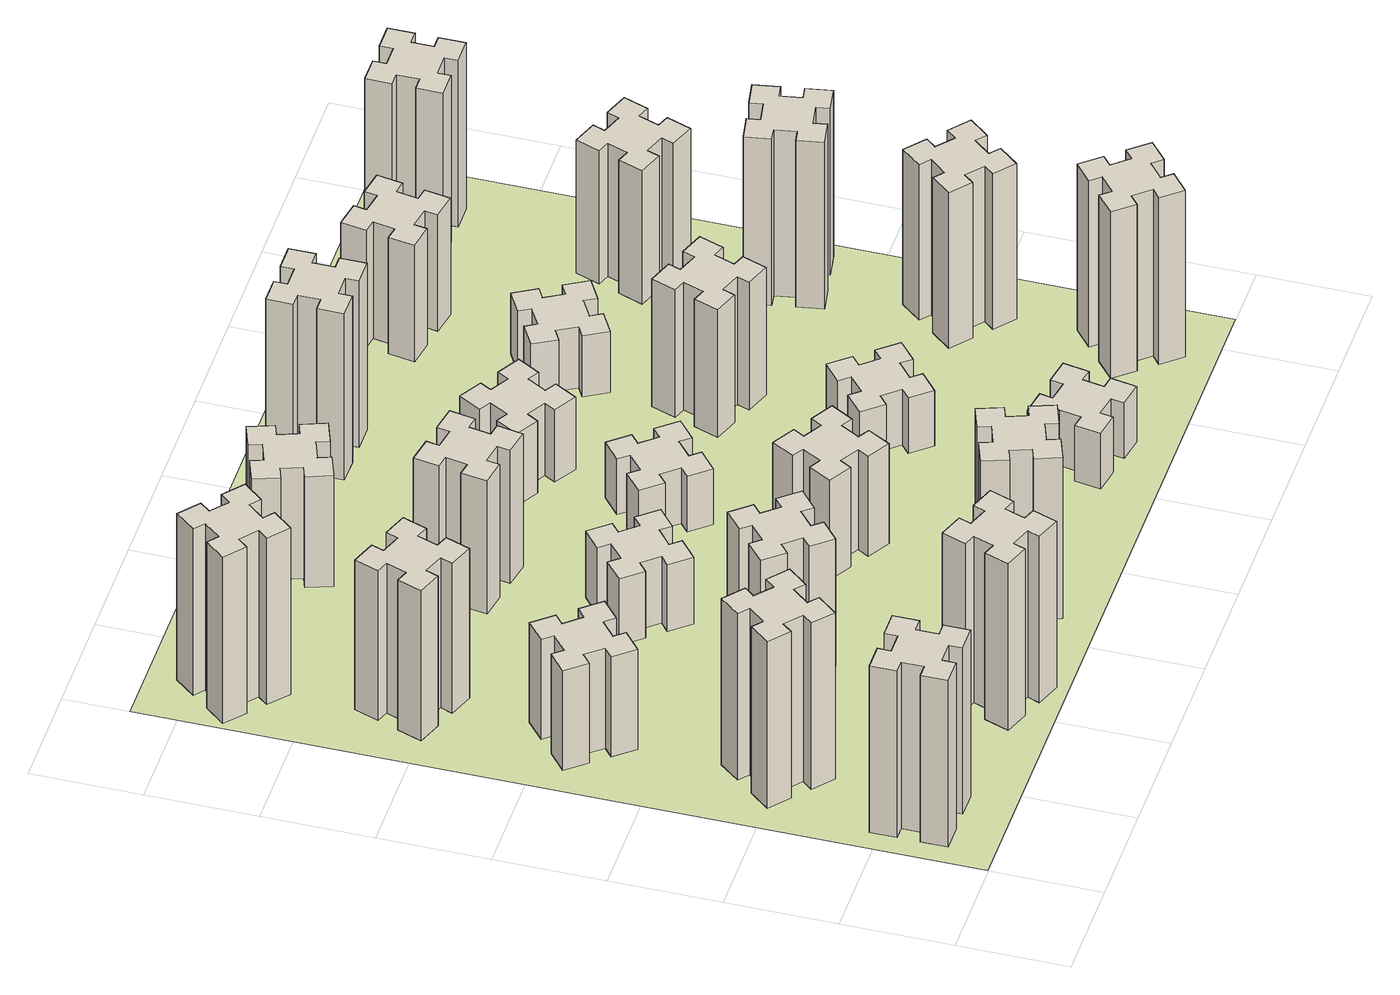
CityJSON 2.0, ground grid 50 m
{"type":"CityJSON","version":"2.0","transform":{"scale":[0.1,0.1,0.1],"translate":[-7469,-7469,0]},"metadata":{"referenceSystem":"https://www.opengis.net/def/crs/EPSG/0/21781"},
"CityObjects":{
"building1":{"type":"Building","attributes":{"class":"1000","function":"1000","usage":"1000","yearOfConstruction":2016,"roofType":"1000","measuredHeight":90,"storeysAboveGround":30,"storeysBelowGround":0},"geometry":[{"type":"Solid","lod":"1","boundaries":[[[[0,1,2,3,4,5,6,7,8,9,10,11,12,13,14,15,16,17,18,19]],[[17,16,20,21]],[[16,15,22,20]],[[15,14,23,22]],[[14,13,24,23]],[[13,12,25,24]],[[12,11,26,25]],[[11,10,27,26]],[[10,9,28,27]],[[9,8,29,28]],[[8,7,30,29]],[[7,6,31,30]],[[6,5,32,31]],[[5,4,33,32]],[[4,3,34,33]],[[3,2,35,34]],[[2,1,36,35]],[[1,0,37,36]],[[0,19,38,37]],[[19,18,39,38]],[[18,17,21,39]],[[24,25,26,27,28,29,30,31,32,33,34,35,36,37,38,39,21,20,22,23]]]]}]},
"building2":{"type":"Building","attributes":{"class":"1000","function":"1000","usage":"1000","yearOfConstruction":2016,"roofType":"1000","measuredHeight":90,"storeysAboveGround":30,"storeysBelowGround":0},"geometry":[{"type":"Solid","lod":"1","boundaries":[[[[40,41,42,43,44,45,46,47,48,49,50,51,52,53,54,55,56,57,58,59]],[[57,56,60,61]],[[56,55,62,60]],[[55,54,63,62]],[[54,53,64,63]],[[53,52,65,64]],[[52,51,66,65]],[[51,50,67,66]],[[50,49,68,67]],[[49,48,69,68]],[[48,47,70,69]],[[47,46,71,70]],[[46,45,72,71]],[[45,44,73,72]],[[44,43,74,73]],[[43,42,75,74]],[[42,41,76,75]],[[41,40,77,76]],[[40,59,78,77]],[[59,58,79,78]],[[58,57,61,79]],[[64,65,66,67,68,69,70,71,72,73,74,75,76,77,78,79,61,60,62,63]]]]}]},
"building3":{"type":"Building","attributes":{"class":"1000","function":"1000","usage":"1000","yearOfConstruction":2016,"roofType":"1000","measuredHeight":54,"storeysAboveGround":30,"storeysBelowGround":0},"geometry":[{"type":"Solid","lod":"1","boundaries":[[[[80,81,82,83,84,85,86,87,88,89,90,91,92,93,94,95,96,97,98,99]],[[97,96,100,101]],[[96,95,102,100]],[[95,94,103,102]],[[94,93,104,103]],[[93,92,105,104]],[[92,91,106,105]],[[91,90,107,106]],[[90,89,108,107]],[[89,88,109,108]],[[88,87,110,109]],[[87,86,111,110]],[[86,85,112,111]],[[85,84,113,112]],[[84,83,114,113]],[[83,82,115,114]],[[82,81,116,115]],[[81,80,117,116]],[[80,99,118,117]],[[99,98,119,118]],[[98,97,101,119]],[[104,105,106,107,108,109,110,111,112,113,114,115,116,117,118,119,101,100,102,103]]]]}]},
"building4":{"type":"Building","attributes":{"class":"1000","function":"1000","usage":"1000","yearOfConstruction":2016,"roofType":"1000","measuredHeight":81,"storeysAboveGround":30,"storeysBelowGround":0},"geometry":[{"type":"Solid","lod":"1","boundaries":[[[[120,121,122,123,124,125,126,127,128,129,130,131,132,133,134,135,136,137,138,139]],[[137,136,140,141]],[[136,135,142,140]],[[135,134,143,142]],[[134,133,144,143]],[[133,132,145,144]],[[132,131,146,145]],[[131,130,147,146]],[[130,129,148,147]],[[129,128,149,148]],[[128,127,150,149]],[[127,126,151,150]],[[126,125,152,151]],[[125,124,153,152]],[[124,123,154,153]],[[123,122,155,154]],[[122,121,156,155]],[[121,120,157,156]],[[120,139,158,157]],[[139,138,159,158]],[[138,137,141,159]],[[144,145,146,147,148,149,150,151,152,153,154,155,156,157,158,159,141,140,142,143]]]]}]},
"building5":{"type":"Building","attributes":{"class":"1000","function":"1000","usage":"1000","yearOfConstruction":2016,"roofType":"1000","measuredHeight":90,"storeysAboveGround":30,"storeysBelowGround":0},"geometry":[{"type":"Solid","lod":"1","boundaries":[[[[160,161,162,163,164,165,166,167,168,169,170,171,172,173,174,175,176,177,178,179]],[[177,176,180,181]],[[176,175,182,180]],[[175,174,183,182]],[[174,173,184,183]],[[173,172,185,184]],[[172,171,186,185]],[[171,170,187,186]],[[170,169,188,187]],[[169,168,189,188]],[[168,167,190,189]],[[167,166,191,190]],[[166,165,192,191]],[[165,164,193,192]],[[164,163,194,193]],[[163,162,195,194]],[[162,161,196,195]],[[161,160,197,196]],[[160,179,198,197]],[[179,178,199,198]],[[178,177,181,199]],[[184,185,186,187,188,189,190,191,192,193,194,195,196,197,198,199,181,180,182,183]]]]}]},
"building6":{"type":"Building","attributes":{"class":"1000","function":"1000","usage":"1000","yearOfConstruction":2016,"roofType":"1000","measuredHeight":90,"storeysAboveGround":30,"storeysBelowGround":0},"geometry":[{"type":"Solid","lod":"1","boundaries":[[[[200,201,202,203,204,205,206,207,208,209,210,211,212,213,214,215,216,217,218,219]],[[217,216,220,221]],[[216,215,222,220]],[[215,214,223,222]],[[214,213,224,223]],[[213,212,225,224]],[[212,211,226,225]],[[211,210,227,226]],[[210,209,228,227]],[[209,208,229,228]],[[208,207,230,229]],[[207,206,231,230]],[[206,205,232,231]],[[205,204,233,232]],[[204,203,234,233]],[[203,202,235,234]],[[202,201,236,235]],[[201,200,237,236]],[[200,219,238,237]],[[219,218,239,238]],[[218,217,221,239]],[[224,225,226,227,228,229,230,231,232,233,234,235,236,237,238,239,221,220,222,223]]]]}]},
"building7":{"type":"Building","attributes":{"class":"1000","function":"1000","usage":"1000","yearOfConstruction":2016,"roofType":"1000","measuredHeight":69,"storeysAboveGround":30,"storeysBelowGround":0},"geometry":[{"type":"Solid","lod":"1","boundaries":[[[[240,241,242,243,244,245,246,247,248,249,250,251,252,253,254,255,256,257,258,259]],[[257,256,260,261]],[[256,255,262,260]],[[255,254,263,262]],[[254,253,264,263]],[[253,252,265,264]],[[252,251,266,265]],[[251,250,267,266]],[[250,249,268,267]],[[249,248,269,268]],[[248,247,270,269]],[[247,246,271,270]],[[246,245,272,271]],[[245,244,273,272]],[[244,243,274,273]],[[243,242,275,274]],[[242,241,276,275]],[[241,240,277,276]],[[240,259,278,277]],[[259,258,279,278]],[[258,257,261,279]],[[264,265,266,267,268,269,270,271,272,273,274,275,276,277,278,279,261,260,262,263]]]]}]},
"building8":{"type":"Building","attributes":{"class":"1000","function":"1000","usage":"1000","yearOfConstruction":2016,"roofType":"1000","measuredHeight":36,"storeysAboveGround":30,"storeysBelowGround":0},"geometry":[{"type":"Solid","lod":"1","boundaries":[[[[280,281,282,283,284,285,286,287,288,289,290,291,292,293,294,295,296,297,298,299]],[[297,296,300,301]],[[296,295,302,300]],[[295,294,303,302]],[[294,293,304,303]],[[293,292,305,304]],[[292,291,306,305]],[[291,290,307,306]],[[290,289,308,307]],[[289,288,309,308]],[[288,287,310,309]],[[287,286,311,310]],[[286,285,312,311]],[[285,284,313,312]],[[284,283,314,313]],[[283,282,315,314]],[[282,281,316,315]],[[281,280,317,316]],[[280,299,318,317]],[[299,298,319,318]],[[298,297,301,319]],[[304,305,306,307,308,309,310,311,312,313,314,315,316,317,318,319,301,300,302,303]]]]}]},
"building9":{"type":"Building","attributes":{"class":"1000","function":"1000","usage":"1000","yearOfConstruction":2016,"roofType":"1000","measuredHeight":87,"storeysAboveGround":30,"storeysBelowGround":0},"geometry":[{"type":"Solid","lod":"1","boundaries":[[[[320,321,322,323,324,325,326,327,328,329,330,331,332,333,334,335,336,337,338,339]],[[337,336,340,341]],[[336,335,342,340]],[[335,334,343,342]],[[334,333,344,343]],[[333,332,345,344]],[[332,331,346,345]],[[331,330,347,346]],[[330,329,348,347]],[[329,328,349,348]],[[328,327,350,349]],[[327,326,351,350]],[[326,325,352,351]],[[325,324,353,352]],[[324,323,354,353]],[[323,322,355,354]],[[322,321,356,355]],[[321,320,357,356]],[[320,339,358,357]],[[339,338,359,358]],[[338,337,341,359]],[[344,345,346,347,348,349,350,351,352,353,354,355,356,357,358,359,341,340,342,343]]]]}]},
"building10":{"type":"Building","attributes":{"class":"1000","function":"1000","usage":"1000","yearOfConstruction":2016,"roofType":"1000","measuredHeight":72,"storeysAboveGround":30,"storeysBelowGround":0},"geometry":[{"type":"Solid","lod":"1","boundaries":[[[[360,361,362,363,364,365,366,367,368,369,370,371,372,373,374,375,376,377,378,379]],[[377,376,380,381]],[[376,375,382,380]],[[375,374,383,382]],[[374,373,384,383]],[[373,372,385,384]],[[372,371,386,385]],[[371,370,387,386]],[[370,369,388,387]],[[369,368,389,388]],[[368,367,390,389]],[[367,366,391,390]],[[366,365,392,391]],[[365,364,393,392]],[[364,363,394,393]],[[363,362,395,394]],[[362,361,396,395]],[[361,360,397,396]],[[360,379,398,397]],[[379,378,399,398]],[[378,377,381,399]],[[384,385,386,387,388,389,390,391,392,393,394,395,396,397,398,399,381,380,382,383]]]]}]},
"building11":{"type":"Building","attributes":{"class":"1000","function":"1000","usage":"1000","yearOfConstruction":2016,"roofType":"1000","measuredHeight":60,"storeysAboveGround":30,"storeysBelowGround":0},"geometry":[{"type":"Solid","lod":"1","boundaries":[[[[400,401,402,403,404,405,406,407,408,409,410,411,412,413,414,415,416,417,418,419]],[[417,416,420,421]],[[416,415,422,420]],[[415,414,423,422]],[[414,413,424,423]],[[413,412,425,424]],[[412,411,426,425]],[[411,410,427,426]],[[410,409,428,427]],[[409,408,429,428]],[[408,407,430,429]],[[407,406,431,430]],[[406,405,432,431]],[[405,404,433,432]],[[404,403,434,433]],[[403,402,435,434]],[[402,401,436,435]],[[401,400,437,436]],[[400,419,438,437]],[[419,418,439,438]],[[418,417,421,439]],[[424,425,426,427,428,429,430,431,432,433,434,435,436,437,438,439,421,420,422,423]]]]}]},
"building12":{"type":"Building","attributes":{"class":"1000","function":"1000","usage":"1000","yearOfConstruction":2016,"roofType":"1000","measuredHeight":54,"storeysAboveGround":30,"storeysBelowGround":0},"geometry":[{"type":"Solid","lod":"1","boundaries":[[[[440,441,442,443,444,445,446,447,448,449,450,451,452,453,454,455,456,457,458,459]],[[457,456,460,461]],[[456,455,462,460]],[[455,454,463,462]],[[454,453,464,463]],[[453,452,465,464]],[[452,451,466,465]],[[451,450,467,466]],[[450,449,468,467]],[[449,448,469,468]],[[448,447,470,469]],[[447,446,471,470]],[[446,445,472,471]],[[445,444,473,472]],[[444,443,474,473]],[[443,442,475,474]],[[442,441,476,475]],[[441,440,477,476]],[[440,459,478,477]],[[459,458,479,478]],[[458,457,461,479]],[[464,465,466,467,468,469,470,471,472,473,474,475,476,477,478,479,461,460,462,463]]]]}]},
"building13":{"type":"Building","attributes":{"class":"1000","function":"1000","usage":"1000","yearOfConstruction":2016,"roofType":"1000","measuredHeight":30,"storeysAboveGround":30,"storeysBelowGround":0},"geometry":[{"type":"Solid","lod":"1","boundaries":[[[[480,481,482,483,484,485,486,487,488,489,490,491,492,493,494,495,496,497,498,499]],[[497,496,500,501]],[[496,495,502,500]],[[495,494,503,502]],[[494,493,504,503]],[[493,492,505,504]],[[492,491,506,505]],[[491,490,507,506]],[[490,489,508,507]],[[489,488,509,508]],[[488,487,510,509]],[[487,486,511,510]],[[486,485,512,511]],[[485,484,513,512]],[[484,483,514,513]],[[483,482,515,514]],[[482,481,516,515]],[[481,480,517,516]],[[480,499,518,517]],[[499,498,519,518]],[[498,497,501,519]],[[504,505,506,507,508,509,510,511,512,513,514,515,516,517,518,519,501,500,502,503]]]]}]},
"building14":{"type":"Building","attributes":{"class":"1000","function":"1000","usage":"1000","yearOfConstruction":2016,"roofType":"1000","measuredHeight":39,"storeysAboveGround":30,"storeysBelowGround":0},"geometry":[{"type":"Solid","lod":"1","boundaries":[[[[520,521,522,523,524,525,526,527,528,529,530,531,532,533,534,535,536,537,538,539]],[[537,536,540,541]],[[536,535,542,540]],[[535,534,543,542]],[[534,533,544,543]],[[533,532,545,544]],[[532,531,546,545]],[[531,530,547,546]],[[530,529,548,547]],[[529,528,549,548]],[[528,527,550,549]],[[527,526,551,550]],[[526,525,552,551]],[[525,524,553,552]],[[524,523,554,553]],[[523,522,555,554]],[[522,521,556,555]],[[521,520,557,556]],[[520,539,558,557]],[[539,538,559,558]],[[538,537,541,559]],[[544,545,546,547,548,549,550,551,552,553,554,555,556,557,558,559,541,540,542,543]]]]}]},
"building15":{"type":"Building","attributes":{"class":"1000","function":"1000","usage":"1000","yearOfConstruction":2016,"roofType":"1000","measuredHeight":30,"storeysAboveGround":30,"storeysBelowGround":0},"geometry":[{"type":"Solid","lod":"1","boundaries":[[[[560,561,562,563,564,565,566,567,568,569,570,571,572,573,574,575,576,577,578,579]],[[577,576,580,581]],[[576,575,582,580]],[[575,574,583,582]],[[574,573,584,583]],[[573,572,585,584]],[[572,571,586,585]],[[571,570,587,586]],[[570,569,588,587]],[[569,568,589,588]],[[568,567,590,589]],[[567,566,591,590]],[[566,565,592,591]],[[565,564,593,592]],[[564,563,594,593]],[[563,562,595,594]],[[562,561,596,595]],[[561,560,597,596]],[[560,579,598,597]],[[579,578,599,598]],[[578,577,581,599]],[[584,585,586,587,588,589,590,591,592,593,594,595,596,597,598,599,581,580,582,583]]]]}]},
"building16":{"type":"Building","attributes":{"class":"1000","function":"1000","usage":"1000","yearOfConstruction":2016,"roofType":"1000","measuredHeight":90,"storeysAboveGround":30,"storeysBelowGround":0},"geometry":[{"type":"Solid","lod":"1","boundaries":[[[[600,601,602,603,604,605,606,607,608,609,610,611,612,613,614,615,616,617,618,619]],[[617,616,620,621]],[[616,615,622,620]],[[615,614,623,622]],[[614,613,624,623]],[[613,612,625,624]],[[612,611,626,625]],[[611,610,627,626]],[[610,609,628,627]],[[609,608,629,628]],[[608,607,630,629]],[[607,606,631,630]],[[606,605,632,631]],[[605,604,633,632]],[[604,603,634,633]],[[603,602,635,634]],[[602,601,636,635]],[[601,600,637,636]],[[600,619,638,637]],[[619,618,639,638]],[[618,617,621,639]],[[624,625,626,627,628,629,630,631,632,633,634,635,636,637,638,639,621,620,622,623]]]]}]},
"building17":{"type":"Building","attributes":{"class":"1000","function":"1000","usage":"1000","yearOfConstruction":2016,"roofType":"1000","measuredHeight":30,"storeysAboveGround":30,"storeysBelowGround":0},"geometry":[{"type":"Solid","lod":"1","boundaries":[[[[640,641,642,643,644,645,646,647,648,649,650,651,652,653,654,655,656,657,658,659]],[[657,656,660,661]],[[656,655,662,660]],[[655,654,663,662]],[[654,653,664,663]],[[653,652,665,664]],[[652,651,666,665]],[[651,650,667,666]],[[650,649,668,667]],[[649,648,669,668]],[[648,647,670,669]],[[647,646,671,670]],[[646,645,672,671]],[[645,644,673,672]],[[644,643,674,673]],[[643,642,675,674]],[[642,641,676,675]],[[641,640,677,676]],[[640,659,678,677]],[[659,658,679,678]],[[658,657,661,679]],[[664,665,666,667,668,669,670,671,672,673,674,675,676,677,678,679,661,660,662,663]]]]}]},
"building18":{"type":"Building","attributes":{"class":"1000","function":"1000","usage":"1000","yearOfConstruction":2016,"roofType":"1000","measuredHeight":69,"storeysAboveGround":30,"storeysBelowGround":0},"geometry":[{"type":"Solid","lod":"1","boundaries":[[[[680,681,682,683,684,685,686,687,688,689,690,691,692,693,694,695,696,697,698,699]],[[697,696,700,701]],[[696,695,702,700]],[[695,694,703,702]],[[694,693,704,703]],[[693,692,705,704]],[[692,691,706,705]],[[691,690,707,706]],[[690,689,708,707]],[[689,688,709,708]],[[688,687,710,709]],[[687,686,711,710]],[[686,685,712,711]],[[685,684,713,712]],[[684,683,714,713]],[[683,682,715,714]],[[682,681,716,715]],[[681,680,717,716]],[[680,699,718,717]],[[699,698,719,718]],[[698,697,701,719]],[[704,705,706,707,708,709,710,711,712,713,714,715,716,717,718,719,701,700,702,703]]]]}]},
"building19":{"type":"Building","attributes":{"class":"1000","function":"1000","usage":"1000","yearOfConstruction":2016,"roofType":"1000","measuredHeight":33,"storeysAboveGround":30,"storeysBelowGround":0},"geometry":[{"type":"Solid","lod":"1","boundaries":[[[[720,721,722,723,724,725,726,727,728,729,730,731,732,733,734,735,736,737,738,739]],[[737,736,740,741]],[[736,735,742,740]],[[735,734,743,742]],[[734,733,744,743]],[[733,732,745,744]],[[732,731,746,745]],[[731,730,747,746]],[[730,729,748,747]],[[729,728,749,748]],[[728,727,750,749]],[[727,726,751,750]],[[726,725,752,751]],[[725,724,753,752]],[[724,723,754,753]],[[723,722,755,754]],[[722,721,756,755]],[[721,720,757,756]],[[720,739,758,757]],[[739,738,759,758]],[[738,737,741,759]],[[744,745,746,747,748,749,750,751,752,753,754,755,756,757,758,759,741,740,742,743]]]]}]},
"building20":{"type":"Building","attributes":{"class":"1000","function":"1000","usage":"1000","yearOfConstruction":2016,"roofType":"1000","measuredHeight":90,"storeysAboveGround":30,"storeysBelowGround":0},"geometry":[{"type":"Solid","lod":"1","boundaries":[[[[760,761,762,763,764,765,766,767,768,769,770,771,772,773,774,775,776,777,778,779]],[[777,776,780,781]],[[776,775,782,780]],[[775,774,783,782]],[[774,773,784,783]],[[773,772,785,784]],[[772,771,786,785]],[[771,770,787,786]],[[770,769,788,787]],[[769,768,789,788]],[[768,767,790,789]],[[767,766,791,790]],[[766,765,792,791]],[[765,764,793,792]],[[764,763,794,793]],[[763,762,795,794]],[[762,761,796,795]],[[761,760,797,796]],[[760,779,798,797]],[[779,778,799,798]],[[778,777,781,799]],[[784,785,786,787,788,789,790,791,792,793,794,795,796,797,798,799,781,780,782,783]]]]}]},
"building21":{"type":"Building","attributes":{"class":"1000","function":"1000","usage":"1000","yearOfConstruction":2016,"roofType":"1000","measuredHeight":63,"storeysAboveGround":30,"storeysBelowGround":0},"geometry":[{"type":"Solid","lod":"1","boundaries":[[[[800,801,802,803,804,805,806,807,808,809,810,811,812,813,814,815,816,817,818,819]],[[817,816,820,821]],[[816,815,822,820]],[[815,814,823,822]],[[814,813,824,823]],[[813,812,825,824]],[[812,811,826,825]],[[811,810,827,826]],[[810,809,828,827]],[[809,808,829,828]],[[808,807,830,829]],[[807,806,831,830]],[[806,805,832,831]],[[805,804,833,832]],[[804,803,834,833]],[[803,802,835,834]],[[802,801,836,835]],[[801,800,837,836]],[[800,819,838,837]],[[819,818,839,838]],[[818,817,821,839]],[[824,825,826,827,828,829,830,831,832,833,834,835,836,837,838,839,821,820,822,823]]]]}]},
"building22":{"type":"Building","attributes":{"class":"1000","function":"1000","usage":"1000","yearOfConstruction":2016,"roofType":"1000","measuredHeight":84,"storeysAboveGround":30,"storeysBelowGround":0},"geometry":[{"type":"Solid","lod":"1","boundaries":[[[[840,841,842,843,844,845,846,847,848,849,850,851,852,853,854,855,856,857,858,859]],[[857,856,860,861]],[[856,855,862,860]],[[855,854,863,862]],[[854,853,864,863]],[[853,852,865,864]],[[852,851,866,865]],[[851,850,867,866]],[[850,849,868,867]],[[849,848,869,868]],[[848,847,870,869]],[[847,846,871,870]],[[846,845,872,871]],[[845,844,873,872]],[[844,843,874,873]],[[843,842,875,874]],[[842,841,876,875]],[[841,840,877,876]],[[840,859,878,877]],[[859,858,879,878]],[[858,857,861,879]],[[864,865,866,867,868,869,870,871,872,873,874,875,876,877,878,879,861,860,862,863]]]]}]},
"building23":{"type":"Building","attributes":{"class":"1000","function":"1000","usage":"1000","yearOfConstruction":2016,"roofType":"1000","measuredHeight":90,"storeysAboveGround":30,"storeysBelowGround":0},"geometry":[{"type":"Solid","lod":"1","boundaries":[[[[880,881,882,883,884,885,886,887,888,889,890,891,892,893,894,895,896,897,898,899]],[[897,896,900,901]],[[896,895,902,900]],[[895,894,903,902]],[[894,893,904,903]],[[893,892,905,904]],[[892,891,906,905]],[[891,890,907,906]],[[890,889,908,907]],[[889,888,909,908]],[[888,887,910,909]],[[887,886,911,910]],[[886,885,912,911]],[[885,884,913,912]],[[884,883,914,913]],[[883,882,915,914]],[[882,881,916,915]],[[881,880,917,916]],[[880,899,918,917]],[[899,898,919,918]],[[898,897,901,919]],[[904,905,906,907,908,909,910,911,912,913,914,915,916,917,918,919,901,900,902,903]]]]}]},
"building24":{"type":"Building","attributes":{"class":"1000","function":"1000","usage":"1000","yearOfConstruction":2016,"roofType":"1000","measuredHeight":72,"storeysAboveGround":30,"storeysBelowGround":0},"geometry":[{"type":"Solid","lod":"1","boundaries":[[[[920,921,922,923,924,925,926,927,928,929,930,931,932,933,934,935,936,937,938,939]],[[937,936,940,941]],[[936,935,942,940]],[[935,934,943,942]],[[934,933,944,943]],[[933,932,945,944]],[[932,931,946,945]],[[931,930,947,946]],[[930,929,948,947]],[[929,928,949,948]],[[928,927,950,949]],[[927,926,951,950]],[[926,925,952,951]],[[925,924,953,952]],[[924,923,954,953]],[[923,922,955,954]],[[922,921,956,955]],[[921,920,957,956]],[[920,939,958,957]],[[939,938,959,958]],[[938,937,941,959]],[[944,945,946,947,948,949,950,951,952,953,954,955,956,957,958,959,941,940,942,943]]]]}]},
"building25":{"type":"Building","attributes":{"class":"1000","function":"1000","usage":"1000","yearOfConstruction":2016,"roofType":"1000","measuredHeight":90,"storeysAboveGround":30,"storeysBelowGround":0},"geometry":[{"type":"Solid","lod":"1","boundaries":[[[[960,961,962,963,964,965,966,967,968,969,970,971,972,973,974,975,976,977,978,979]],[[977,976,980,981]],[[976,975,982,980]],[[975,974,983,982]],[[974,973,984,983]],[[973,972,985,984]],[[972,971,986,985]],[[971,970,987,986]],[[970,969,988,987]],[[969,968,989,988]],[[968,967,990,989]],[[967,966,991,990]],[[966,965,992,991]],[[965,964,993,992]],[[964,963,994,993]],[[963,962,995,994]],[[962,961,996,995]],[[961,960,997,996]],[[960,979,998,997]],[[979,978,999,998]],[[978,977,981,999]],[[984,985,986,987,988,989,990,991,992,993,994,995,996,997,998,999,981,980,982,983]]]]}]},
"landuse1":{"type":"LandUse","attributes":{"name":"plot1","function":"1010"},"geometry":[{"type":"MultiSurface","lod":"1","boundaries":[[[1000,1001,1002,1003]]]}]}
},
"vertices":[
[165,425,0],[165,325,0],[105,325,0],[105,205,0],[225,205,0],[225,265,0],[325,265,0],[325,205,0],[445,205,0],[445,325,0],[385,325,0],[385,425,0],[445,425,0],[445,545,0],[325,545,0],[325,485,0],[225,485,0],[225,545,0],[105,545,0],[105,425,0],[225,485,900],[225,545,900],[325,485,900],[325,545,900],[445,545,900],[445,425,900],[385,425,900],[385,325,900],[445,325,900],[445,205,900],[325,205,900],[325,265,900],[225,265,900],[225,205,900],[105,205,900],[105,325,900],[165,325,900],[165,425,900],[105,425,900],[105,545,900],
[484,1067,0],[408,1132,0],[446,1178,0],[354,1255,0],[277,1163,0],[323,1124,0],[259,1048,0],[213,1086,0],[136,994,0],[228,917,0],[266,963,0],[343,899,0],[304,853,0],[396,776,0],[473,868,0],[427,906,0],[492,983,0],[538,944,0],[615,1036,0],[523,1113,0],[492,983,900],[538,944,900],[427,906,900],[473,868,900],[396,776,900],[304,853,900],[343,899,900],[266,963,900],[228,917,900],[136,994,900],[213,1086,900],[259,1048,900],[323,1124,900],[277,1163,900],[354,1255,900],[446,1178,900],[408,1132,900],[484,1067,900],[523,1113,900],[615,1036,900],
[492,1888,0],[427,1964,0],[473,2003,0],[396,2095,0],[304,2018,0],[343,1972,0],[266,1907,0],[228,1953,0],[136,1876,0],[213,1784,0],[259,1823,0],[323,1746,0],[277,1708,0],[354,1616,0],[446,1693,0],[408,1739,0],[484,1803,0],[523,1757,0],[615,1834,0],[538,1926,0],[484,1803,540],[523,1757,540],[408,1739,540],[446,1693,540],[354,1616,540],[277,1708,540],[323,1746,540],[259,1823,540],[213,1784,540],[136,1876,540],[228,1953,540],[266,1907,540],[343,1972,540],[304,2018,540],[396,2095,540],[473,2003,540],[427,1964,540],[492,1888,540],[538,1926,540],[615,1834,540],
[462,2511,0],[496,2605,0],[552,2584,0],[593,2697,0],[480,2738,0],[460,2682,0],[366,2716,0],[387,2772,0],[274,2813,0],[233,2700,0],[289,2680,0],[255,2586,0],[199,2607,0],[157,2494,0],[270,2453,0],[291,2509,0],[385,2475,0],[364,2419,0],[477,2377,0],[518,2490,0],[385,2475,810],[364,2419,810],[291,2509,810],[270,2453,810],[157,2494,810],[199,2607,810],[255,2586,810],[289,2680,810],[233,2700,810],[274,2813,810],[387,2772,810],[366,2716,810],[460,2682,810],[480,2738,810],[593,2697,810],[552,2584,810],[496,2605,810],[462,2511,810],[518,2490,810],[477,2377,810],
[1029,360,0],[995,266,0],[939,287,0],[897,174,0],[1010,133,0],[1031,189,0],[1125,155,0],[1104,99,0],[1217,57,0],[1258,170,0],[1202,191,0],[1236,285,0],[1292,264,0],[1333,377,0],[1220,418,0],[1200,362,0],[1106,396,0],[1127,452,0],[1014,493,0],[973,380,0],[1106,396,900],[1127,452,900],[1200,362,900],[1220,418,900],[1333,377,900],[1292,264,900],[1236,285,900],[1202,191,900],[1258,170,900],[1217,57,900],[1104,99,900],[1125,155,900],[1031,189,900],[1010,133,900],[897,174,900],[939,287,900],[995,266,900],[1029,360,900],[973,380,900],[1014,493,900],
[384,3387,0],[308,3452,0],[346,3498,0],[254,3575,0],[177,3483,0],[223,3444,0],[159,3368,0],[113,3406,0],[36,3314,0],[128,3237,0],[166,3283,0],[243,3219,0],[204,3173,0],[296,3096,0],[373,3188,0],[327,3226,0],[392,3303,0],[438,3264,0],[515,3356,0],[423,3433,0],[392,3303,900],[438,3264,900],[327,3226,900],[373,3188,900],[296,3096,900],[204,3173,900],[243,3219,900],[166,3283,900],[128,3237,900],[36,3314,900],[113,3406,900],[159,3368,900],[223,3444,900],[177,3483,900],[254,3575,900],[346,3498,900],[308,3452,900],[384,3387,900],[423,3433,900],[515,3356,900],
[1083,1332,0],[1006,1267,0],[968,1313,0],[876,1236,0],[953,1144,0],[999,1183,0],[1063,1106,0],[1017,1068,0],[1094,976,0],[1186,1053,0],[1148,1099,0],[1224,1163,0],[1263,1117,0],[1355,1194,0],[1278,1286,0],[1232,1248,0],[1167,1324,0],[1213,1363,0],[1136,1455,0],[1044,1378,0],[1167,1324,690],[1213,1363,690],[1232,1248,690],[1278,1286,690],[1355,1194,690],[1263,1117,690],[1224,1163,690],[1148,1099,690],[1186,1053,690],[1094,976,690],[1017,1068,690],[1063,1106,690],[999,1183,690],[953,1144,690],[876,1236,690],[968,1313,690],[1006,1267,690],[1083,1332,690],[1044,1378,690],[1136,1455,690],
[1183,1972,0],[1106,1907,0],[1068,1953,0],[976,1876,0],[1053,1784,0],[1099,1823,0],[1163,1746,0],[1117,1708,0],[1194,1616,0],[1286,1693,0],[1248,1739,0],[1324,1803,0],[1363,1757,0],[1455,1834,0],[1378,1926,0],[1332,1888,0],[1267,1964,0],[1313,2003,0],[1236,2095,0],[1144,2018,0],[1267,1964,360],[1313,2003,360],[1332,1888,360],[1378,1926,360],[1455,1834,360],[1363,1757,360],[1324,1803,360],[1248,1739,360],[1286,1693,360],[1194,1616,360],[1117,1708,360],[1163,1746,360],[1099,1823,360],[1053,1784,360],[976,1876,360],[1068,1953,360],[1106,1907,360],[1183,1972,360],[1144,2018,360],[1236,2095,360],
[1635,385,0],[1669,291,0],[1613,270,0],[1654,157,0],[1767,199,0],[1746,255,0],[1840,289,0],[1860,233,0],[1973,274,0],[1932,387,0],[1876,366,0],[1842,460,0],[1898,480,0],[1857,593,0],[1744,552,0],[1765,496,0],[1671,462,0],[1650,518,0],[1537,477,0],[1579,364,0],[1671,462,870],[1650,518,870],[1765,496,870],[1744,552,870],[1857,593,870],[1898,480,870],[1842,460,870],[1876,366,870],[1932,387,870],[1973,274,870],[1860,233,870],[1840,289,870],[1746,255,870],[1767,199,870],[1654,157,870],[1613,270,870],[1669,291,870],[1635,385,870],[1579,364,870],[1537,477,870],
[1284,2695,0],[1185,2712,0],[1196,2771,0],[1077,2792,0],[1057,2674,0],[1116,2664,0],[1098,2565,0],[1039,2576,0],[1018,2457,0],[1137,2437,0],[1147,2496,0],[1245,2478,0],[1235,2419,0],[1353,2398,0],[1374,2517,0],[1315,2527,0],[1332,2625,0],[1391,2615,0],[1412,2733,0],[1294,2754,0],[1332,2625,720],[1391,2615,720],[1315,2527,720],[1374,2517,720],[1353,2398,720],[1235,2419,720],[1245,2478,720],[1147,2496,720],[1137,2437,720],[1018,2457,720],[1039,2576,720],[1098,2565,720],[1116,2664,720],[1057,2674,720],[1077,2792,720],[1196,2771,720],[1185,2712,720],[1284,2695,720],[1294,2754,720],[1412,2733,720],
[1125,3456,0],[1031,3422,0],[1010,3478,0],[897,3437,0],[939,3324,0],[995,3345,0],[1029,3251,0],[973,3230,0],[1014,3117,0],[1127,3159,0],[1106,3215,0],[1200,3249,0],[1220,3193,0],[1333,3234,0],[1292,3347,0],[1236,3326,0],[1202,3420,0],[1258,3440,0],[1217,3553,0],[1104,3512,0],[1202,3420,600],[1258,3440,600],[1236,3326,600],[1292,3347,600],[1333,3234,600],[1220,3193,600],[1200,3249,600],[1106,3215,600],[1127,3159,600],[1014,3117,600],[973,3230,600],[1029,3251,600],[995,3345,600],[939,3324,600],[897,3437,600],[1010,3478,600],[1031,3422,600],[1125,3456,600],[1104,3512,600],[1217,3553,600],
[1954,1286,0],[1867,1336,0],[1897,1388,0],[1793,1448,0],[1733,1344,0],[1785,1314,0],[1735,1227,0],[1683,1257,0],[1623,1153,0],[1727,1093,0],[1757,1145,0],[1844,1095,0],[1814,1043,0],[1918,983,0],[1978,1087,0],[1926,1117,0],[1976,1204,0],[2028,1174,0],[2088,1278,0],[1984,1338,0],[1976,1204,540],[2028,1174,540],[1926,1117,540],[1978,1087,540],[1918,983,540],[1814,1043,540],[1844,1095,540],[1757,1145,540],[1727,1093,540],[1623,1153,540],[1683,1257,540],[1735,1227,540],[1785,1314,540],[1733,1344,540],[1793,1448,540],[1897,1388,540],[1867,1336,540],[1954,1286,540],[1984,1338,540],[2088,1278,540],
[1972,1988,0],[1907,2064,0],[1953,2103,0],[1876,2195,0],[1784,2118,0],[1823,2072,0],[1746,2007,0],[1708,2053,0],[1616,1976,0],[1693,1884,0],[1739,1923,0],[1803,1846,0],[1757,1808,0],[1834,1716,0],[1926,1793,0],[1888,1839,0],[1964,1903,0],[2003,1857,0],[2095,1934,0],[2018,2026,0],[1964,1903,300],[2003,1857,300],[1888,1839,300],[1926,1793,300],[1834,1716,300],[1757,1808,300],[1803,1846,300],[1739,1923,300],[1693,1884,300],[1616,1976,300],[1708,2053,300],[1746,2007,300],[1823,2072,300],[1784,2118,300],[1876,2195,300],[1953,2103,300],[1907,2064,300],[1972,1988,300],[2018,2026,300],[2095,1934,300],
[2026,2497,0],[2076,2584,0],[2128,2554,0],[2188,2658,0],[2084,2718,0],[2054,2666,0],[1967,2716,0],[1997,2768,0],[1893,2828,0],[1833,2724,0],[1885,2694,0],[1835,2607,0],[1783,2637,0],[1723,2533,0],[1827,2473,0],[1857,2525,0],[1944,2475,0],[1914,2423,0],[2018,2363,0],[2078,2467,0],[1944,2475,390],[1914,2423,390],[1857,2525,390],[1827,2473,390],[1723,2533,390],[1783,2637,390],[1835,2607,390],[1885,2694,390],[1833,2724,390],[1893,2828,390],[1997,2768,390],[1967,2716,390],[2054,2666,390],[2084,2718,390],[2188,2658,390],[2128,2554,390],[2076,2584,390],[2026,2497,390],[2078,2467,390],[2018,2363,390],
[2596,444,0],[2578,345,0],[2519,356,0],[2498,237,0],[2617,217,0],[2627,276,0],[2725,258,0],[2715,199,0],[2833,178,0],[2854,297,0],[2795,307,0],[2812,405,0],[2871,395,0],[2892,513,0],[2774,534,0],[2764,475,0],[2665,492,0],[2676,551,0],[2557,572,0],[2537,454,0],[2665,492,300],[2676,551,300],[2764,475,300],[2774,534,300],[2892,513,300],[2871,395,300],[2812,405,300],[2795,307,300],[2854,297,300],[2833,178,300],[2715,199,300],[2725,258,300],[2627,276,300],[2617,217,300],[2498,237,300],[2519,356,300],[2578,345,300],[2596,444,300],[2537,454,300],[2557,572,300],
[1965,3385,0],[1965,3485,0],[2025,3485,0],[2025,3605,0],[1905,3605,0],[1905,3545,0],[1805,3545,0],[1805,3605,0],[1685,3605,0],[1685,3485,0],[1745,3485,0],[1745,3385,0],[1685,3385,0],[1685,3265,0],[1805,3265,0],[1805,3325,0],[1905,3325,0],[1905,3265,0],[2025,3265,0],[2025,3385,0],[1905,3325,900],[1905,3265,900],[1805,3325,900],[1805,3265,900],[1685,3265,900],[1685,3385,900],[1745,3385,900],[1745,3485,900],[1685,3485,900],[1685,3605,900],[1805,3605,900],[1805,3545,900],[1905,3545,900],[1905,3605,900],[2025,3605,900],[2025,3485,900],[1965,3485,900],[1965,3385,900],[2025,3385,900],[2025,3265,900],
[2628,1099,0],[2704,1163,0],[2743,1117,0],[2835,1194,0],[2758,1286,0],[2712,1248,0],[2647,1324,0],[2693,1363,0],[2616,1455,0],[2524,1378,0],[2563,1332,0],[2486,1267,0],[2448,1313,0],[2356,1236,0],[2433,1144,0],[2479,1183,0],[2543,1106,0],[2497,1068,0],[2574,976,0],[2666,1053,0],[2543,1106,300],[2497,1068,300],[2479,1183,300],[2433,1144,300],[2356,1236,300],[2448,1313,300],[2486,1267,300],[2563,1332,300],[2524,1378,300],[2616,1455,300],[2693,1363,300],[2647,1324,300],[2712,1248,300],[2758,1286,300],[2835,1194,300],[2743,1117,300],[2704,1163,300],[2628,1099,300],[2666,1053,300],[2574,976,300],
[2682,1871,0],[2716,1965,0],[2772,1944,0],[2813,2057,0],[2700,2098,0],[2680,2042,0],[2586,2076,0],[2607,2132,0],[2494,2173,0],[2453,2060,0],[2509,2040,0],[2475,1946,0],[2419,1967,0],[2377,1854,0],[2490,1813,0],[2511,1869,0],[2605,1835,0],[2584,1779,0],[2697,1737,0],[2738,1850,0],[2605,1835,690],[2584,1779,690],[2511,1869,690],[2490,1813,690],[2377,1854,690],[2419,1967,690],[2475,1946,690],[2509,2040,690],[2453,2060,690],[2494,2173,690],[2607,2132,690],[2586,2076,690],[2680,2042,690],[2700,2098,690],[2813,2057,690],[2772,1944,690],[2716,1965,690],[2682,1871,690],[2738,1850,690],[2697,1737,690],
[2475,2584,0],[2525,2497,0],[2473,2467,0],[2533,2363,0],[2637,2423,0],[2607,2475,0],[2694,2525,0],[2724,2473,0],[2828,2533,0],[2768,2637,0],[2716,2607,0],[2666,2694,0],[2718,2724,0],[2658,2828,0],[2554,2768,0],[2584,2716,0],[2497,2666,0],[2467,2718,0],[2363,2658,0],[2423,2554,0],[2497,2666,330],[2467,2718,330],[2584,2716,330],[2554,2768,330],[2658,2828,330],[2718,2724,330],[2666,2694,330],[2716,2607,330],[2768,2637,330],[2828,2533,330],[2724,2473,330],[2694,2525,330],[2607,2475,330],[2637,2423,330],[2533,2363,330],[2473,2467,330],[2525,2497,330],[2475,2584,330],[2423,2554,330],[2363,2658,330],
[3468,259,0],[3544,323,0],[3583,277,0],[3675,354,0],[3598,446,0],[3552,408,0],[3487,484,0],[3533,523,0],[3456,615,0],[3364,538,0],[3403,492,0],[3326,427,0],[3288,473,0],[3196,396,0],[3273,304,0],[3319,343,0],[3383,266,0],[3337,228,0],[3414,136,0],[3506,213,0],[3383,266,900],[3337,228,900],[3319,343,900],[3273,304,900],[3196,396,900],[3288,473,900],[3326,427,900],[3403,492,900],[3364,538,900],[3456,615,900],[3533,523,900],[3487,484,900],[3552,408,900],[3598,446,900],[3675,354,900],[3583,277,900],[3544,323,900],[3468,259,900],[3506,213,900],[3414,136,900],
[2596,3404,0],[2578,3305,0],[2519,3316,0],[2498,3197,0],[2617,3177,0],[2627,3236,0],[2725,3218,0],[2715,3159,0],[2833,3138,0],[2854,3257,0],[2795,3267,0],[2812,3365,0],[2871,3355,0],[2892,3473,0],[2774,3494,0],[2764,3435,0],[2665,3452,0],[2676,3511,0],[2557,3532,0],[2537,3414,0],[2665,3452,630],[2676,3511,630],[2764,3435,630],[2774,3494,630],[2892,3473,630],[2871,3355,630],[2812,3365,630],[2795,3267,630],[2854,3257,630],[2833,3138,630],[2715,3159,630],[2725,3218,630],[2627,3236,630],[2617,3177,630],[2498,3197,630],[2519,3316,630],[2578,3305,630],[2596,3404,630],[2537,3414,630],[2557,3532,630],
[3487,1006,0],[3552,1083,0],[3598,1044,0],[3675,1136,0],[3583,1213,0],[3544,1167,0],[3468,1232,0],[3506,1278,0],[3414,1355,0],[3337,1263,0],[3383,1224,0],[3319,1148,0],[3273,1186,0],[3196,1094,0],[3288,1017,0],[3326,1063,0],[3403,999,0],[3364,953,0],[3456,876,0],[3533,968,0],[3403,999,840],[3364,953,840],[3326,1063,840],[3288,1017,840],[3196,1094,840],[3273,1186,840],[3319,1148,840],[3383,1224,840],[3337,1263,840],[3414,1355,840],[3506,1278,840],[3468,1232,840],[3544,1167,840],[3583,1213,840],[3675,1136,840],[3598,1044,840],[3552,1083,840],[3487,1006,840],[3533,968,840],[3456,876,840],
[3318,1885,0],[3336,1787,0],[3277,1777,0],[3297,1658,0],[3416,1679,0],[3405,1738,0],[3504,1756,0],[3514,1697,0],[3632,1717,0],[3611,1836,0],[3552,1825,0],[3535,1924,0],[3594,1934,0],[3573,2052,0],[3455,2031,0],[3465,1972,0],[3367,1955,0],[3357,2014,0],[3238,1993,0],[3259,1875,0],[3367,1955,900],[3357,2014,900],[3465,1972,900],[3455,2031,900],[3573,2052,900],[3594,1934,900],[3535,1924,900],[3552,1825,900],[3611,1836,900],[3632,1717,900],[3514,1697,900],[3504,1756,900],[3405,1738,900],[3416,1679,900],[3297,1658,900],[3277,1777,900],[3336,1787,900],[3318,1885,900],[3259,1875,900],[3238,1993,900],
[3420,2582,0],[3326,2616,0],[3347,2672,0],[3234,2713,0],[3193,2600,0],[3249,2580,0],[3215,2486,0],[3159,2507,0],[3117,2394,0],[3230,2353,0],[3251,2409,0],[3345,2375,0],[3324,2319,0],[3437,2277,0],[3478,2390,0],[3422,2411,0],[3456,2505,0],[3512,2484,0],[3553,2597,0],[3440,2638,0],[3456,2505,720],[3512,2484,720],[3422,2411,720],[3478,2390,720],[3437,2277,720],[3324,2319,720],[3345,2375,720],[3251,2409,720],[3230,2353,720],[3117,2394,720],[3159,2507,720],[3215,2486,720],[3249,2580,720],[3193,2600,720],[3234,2713,720],[3347,2672,720],[3326,2616,720],[3420,2582,720],[3440,2638,720],[3553,2597,720],
[3285,3325,0],[3385,3325,0],[3385,3265,0],[3505,3265,0],[3505,3385,0],[3445,3385,0],[3445,3485,0],[3505,3485,0],[3505,3605,0],[3385,3605,0],[3385,3545,0],[3285,3545,0],[3285,3605,0],[3165,3605,0],[3165,3485,0],[3225,3485,0],[3225,3385,0],[3165,3385,0],[3165,3265,0],[3285,3265,0],[3225,3385,900],[3165,3385,900],[3225,3485,900],[3165,3485,900],[3165,3605,900],[3285,3605,900],[3285,3545,900],[3385,3545,900],[3385,3605,900],[3505,3605,900],[3505,3485,900],[3445,3485,900],[3445,3385,900],[3505,3385,900],[3505,3265,900],[3385,3265,900],[3385,3325,900],[3285,3325,900],[3285,3265,900],[3165,3265,900],
[5,3705,0],[3705,3705,0],[3705,5,0],[5,5,0]
]}
